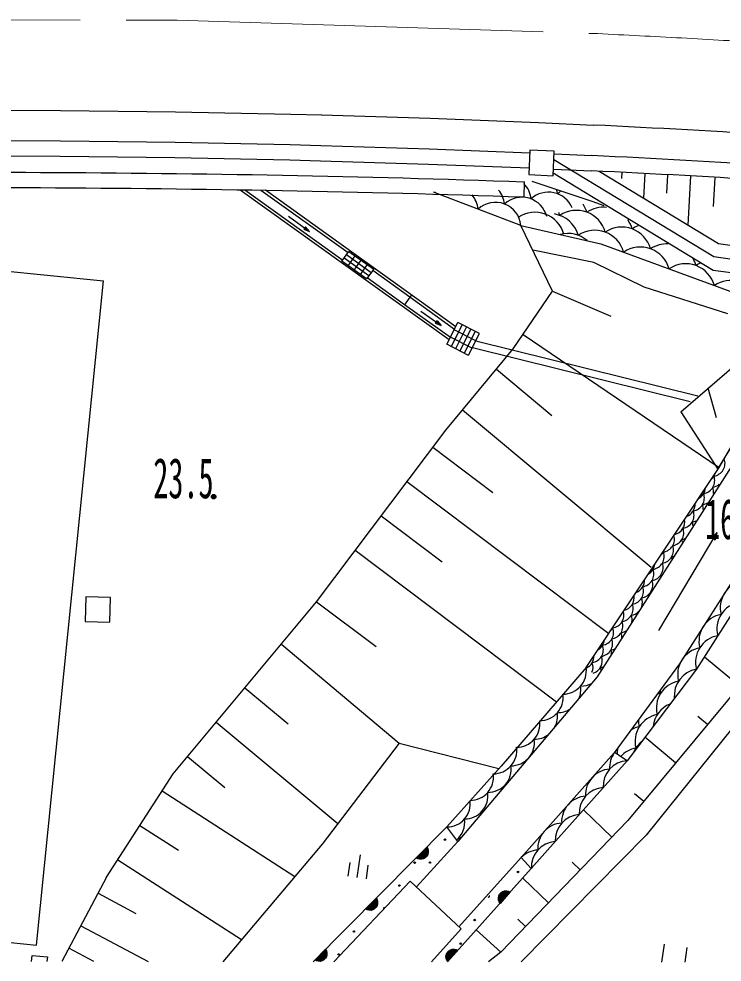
# Model space of a CAD drawing. Units: millimetres, scale not verified. Extents: x 39750 to 680000, y 20000 to 380250.
# Drawn here: x 186568 to 209624, y 253544 to 284464 of the extents above; entities that cross this region are included whole.
import ezdxf
from ezdxf.enums import TextEntityAlignment as Align

# ---------------------------------------------------------------- set-up
doc = ezdxf.new("R2010")
doc.units = ezdxf.units.MM
doc.header["$LTSCALE"] = 1000
doc.linetypes.add('CHAIN', pattern=[18.5, 12, -1.5, 3.5, -1.5])
doc.layers.add('M-BGD', color=7, linetype='Continuous', lineweight=25)
doc.layers.add('M-BMK', color=2, linetype='CHAIN', lineweight=13)
doc.styles.add('ＭＳ ゴシック', font='')
doc.styles.get('ＭＳ ゴシック').set_extended_font_data('MS Gothic')

msp = doc.modelspace()

# ---------------------------------------------------------------- linework, layer by layer
at = {"layer": 'M-BGD'}
for p, q in [((184165, 281485), (187937, 281465)), ((187937, 281465), (191708, 281418)), ((191708, 281418), (195481, 281340)), ((195481, 281340), (196504, 281314)), ((196488, 281314), (200051, 281204)), ((200051, 281204), (203604, 281065)), ((203604, 281065), (205405, 280982)), ((184163, 280485), (187928, 280465)), ((187928, 280465), (191691, 280418)), ((191691, 280418), (195458, 280341)), ((195458, 280341), (196467, 280315)), ((196467, 280315), (200016, 280205)), ((200016, 280205), (203315, 280075)), ((203319, 280160), (203283, 279361)), ((204118, 280123), (203319, 280160)), ((184162, 279985), (187923, 279965)), ((187923, 279965), (191683, 279918)), ((191683, 279918), (195446, 279841)), ((195446, 279841), (196453, 279815)), ((204082, 279324), (204118, 280123)), ((204106, 279859), (209352, 276672)), ((204115, 280040), (205359, 279983)), ((196453, 279815), (199999, 279705)), ((199999, 279705), (203293, 279576)), ((204092, 279541), (205336, 279484)), ((186287, 279435), (186783, 279434)), ((186783, 279434), (187279, 279432)), ((187279, 279432), (187774, 279429)), ((187774, 279429), (188270, 279426)), ((188270, 279426), (188766, 279423)), ((188766, 279423), (189261, 279419)), ((189261, 279419), (189757, 279415)), ((189757, 279415), (190253, 279410)), ((190253, 279410), (190748, 279405)), ((190748, 279405), (191244, 279400)), ((191244, 279400), (191739, 279394)), ((191739, 279394), (192235, 279387)), ((192235, 279387), (192730, 279380)), ((192730, 279380), (193225, 279373)), ((193225, 279373), (193721, 279365)), ((193721, 279365), (194216, 279357)), ((194216, 279357), (194711, 279348)), ((194711, 279348), (195206, 279339)), ((195206, 279339), (195701, 279330)), ((195701, 279330), (196197, 279319)), ((196197, 279319), (196692, 279309)), ((196692, 279309), (197187, 279298)), ((197187, 279298), (197682, 279286)), ((197682, 279286), (198177, 279274)), ((198177, 279274), (198672, 279262)), ((198672, 279262), (199164, 279249)), ((199164, 279249), (199659, 279235)), ((199659, 279235), (200153, 279221)), ((200153, 279221), (200648, 279207)), ((203283, 279361), (204082, 279324)), ((204086, 279417), (209332, 276230)), ((205588, 279472), (209499, 277096)), ((206337, 279434), (206327, 279232)), ((207086, 279396), (207044, 278587)), ((207835, 279356), (207802, 278752)), ((208584, 279314), (208494, 277706)), ((209388, 279268), (209332, 278316)), ((186286, 278935), (186781, 278934)), ((186781, 278934), (187277, 278932)), ((187277, 278932), (187772, 278929)), ((187772, 278929), (188267, 278926)), ((188267, 278926), (188762, 278923)), ((188762, 278923), (189258, 278919)), ((189258, 278919), (189753, 278915)), ((189753, 278915), (190248, 278910)), ((190248, 278910), (190743, 278905)), ((190743, 278905), (191238, 278900)), ((191238, 278900), (191733, 278894)), ((200648, 279207), (201143, 279192)), ((201143, 279192), (201637, 279176)), ((201637, 279176), (202132, 279160)), ((202132, 279160), (202627, 279144)), ((202627, 279144), (203121, 279127)), ((203121, 279127), (203149, 279126)), ((203131, 278626), (203149, 279126)), ((203386, 279141), (205350, 278485)), ((191733, 278894), (192228, 278887)), ((192228, 278887), (192723, 278880)), ((192723, 278880), (193218, 278873)), ((193218, 278873), (193713, 278865)), ((193713, 278865), (194208, 278857)), ((193827, 278864), (200676, 273950)), ((193976, 278861), (197185, 276559)), ((194208, 278857), (194702, 278848)), ((194503, 278852), (197358, 276802)), ((200892, 274374), (194653, 278849)), ((194702, 278848), (195197, 278839)), ((195197, 278839), (195692, 278830)), ((195692, 278830), (196186, 278820)), ((196186, 278820), (196681, 278809)), ((196681, 278809), (197175, 278798)), ((197175, 278798), (197670, 278786)), ((197670, 278786), (198164, 278774)), ((198164, 278774), (198659, 278762)), ((198659, 278762), (199151, 278749)), ((199151, 278749), (199645, 278735)), ((199645, 278735), (200139, 278721)), ((200139, 278721), (200633, 278707)), ((203028, 277694), (200161, 278783)), ((200633, 278707), (201127, 278692)), ((201127, 278692), (201621, 278676)), ((201621, 278676), (202116, 278660)), ((202116, 278660), (202610, 278644)), ((202610, 278644), (203103, 278627)), ((203103, 278627), (203131, 278626)), ((205350, 278485), (205742, 278342)), ((195409, 277994), (196098, 277491)), ((204061, 275536), (203028, 277694)), ((203029, 277693), (205651, 277095)), ((195966, 277649), (195907, 277568)), ((195907, 277568), (196098, 277491)), ((195916, 277572), (195966, 277640)), ((196082, 277503), (195916, 277572)), ((195926, 277573), (195967, 277630)), ((196065, 277515), (195926, 277573)), ((195937, 277575), (195969, 277619)), ((196049, 277527), (195937, 277575)), ((195947, 277576), (195971, 277609)), ((196032, 277539), (195947, 277576)), ((195958, 277578), (195972, 277598)), ((196016, 277551), (195958, 277578)), ((196098, 277491), (195966, 277649)), ((195966, 277640), (196081, 277503)), ((195967, 277630), (196065, 277515)), ((196000, 277563), (195968, 277580)), ((195969, 277619), (196049, 277527)), ((195971, 277609), (196032, 277539)), ((195971, 277584), (196000, 277563)), ((195972, 277598), (196016, 277551)), ((195974, 277588), (196000, 277563)), ((205651, 277095), (210118, 275449)), ((209499, 277096), (213555, 276537)), ((180198, 276797), (189342, 275875)), ((197155, 276519), (197387, 276843)), ((197310, 276735), (198120, 276155)), ((197387, 276843), (198200, 276262)), ((205414, 276482), (203416, 276883)), ((197959, 275943), (197155, 276519)), ((197232, 276626), (198039, 276049)), ((197358, 276372), (197591, 276698)), ((197561, 276227), (197794, 276552)), ((207066, 275668), (205414, 276482)), ((209352, 276672), (212245, 276273)), ((197764, 276082), (197997, 276407)), ((198200, 276262), (197959, 275943)), ((198170, 276222), (199390, 275347)), ((209332, 276230), (212003, 275862)), ((187144, 254101), (189342, 275875)), ((197989, 275983), (199215, 275103)), ((202778, 273643), (204061, 275536)), ((204061, 275536), (205978, 274720)), ((209805, 274799), (207066, 275668)), ((199440, 275416), (199199, 275080)), ((199390, 275347), (200853, 274297)), ((199215, 275103), (200715, 274027)), ((199744, 274884), (200414, 274415)), ((200279, 274571), (200222, 274489)), ((200414, 274415), (200279, 274571)), ((200222, 274489), (200414, 274415)), ((200230, 274492), (200279, 274562)), ((200398, 274427), (200230, 274492)), ((200241, 274494), (200281, 274552)), ((200381, 274439), (200241, 274494)), ((200251, 274496), (200283, 274541)), ((200365, 274450), (200251, 274496)), ((200262, 274498), (200285, 274531)), ((200348, 274462), (200262, 274498)), ((200272, 274500), (200286, 274520)), ((200331, 274474), (200272, 274500)), ((200279, 274562), (200397, 274427)), ((200281, 274552), (200381, 274439)), ((200283, 274541), (200365, 274450)), ((200283, 274502), (200288, 274510)), ((200315, 274485), (200283, 274502)), ((200285, 274531), (200348, 274462)), ((200285, 274506), (200315, 274485)), ((200286, 274520), (200331, 274474)), ((200288, 274510), (200315, 274485)), ((200598, 273797), (200961, 274510)), ((201104, 274437), (200740, 273724)), ((201553, 273909), (200840, 274272)), ((201246, 274364), (200883, 273651)), ((201674, 274146), (200961, 274510)), ((201389, 274291), (201025, 273579)), ((201431, 273671), (200719, 274034)), ((201531, 274219), (201168, 273506)), ((201311, 273435), (201674, 274146)), ((203098, 274116), (209523, 269761)), ((200561, 270985), (202778, 273643)), ((201310, 273433), (200598, 273797)), ((208577, 271906), (201435, 273678)), ((208830, 272094), (201549, 273901)), ((208275, 271587), (210363, 273395)), ((202223, 272979), (204045, 271459)), ((209438, 271383), (209165, 272358)), ((201115, 271650), (207302, 266489)), ((208275, 271587), (209487, 269706)), ((196323, 265359), (200561, 270985)), ((200137, 270423), (202102, 268943)), ((209487, 269706), (209873, 270351)), ((209523, 269761), (209956, 270490)), ((205166, 263200), (209523, 269761)), ((210015, 269929), (205531, 262897)), ((199289, 269298), (205906, 264314)), ((211690, 268758), (208227, 263327)), ((198442, 268172), (200444, 266664)), ((211889, 268027), (208779, 263149)), ((207546, 264413), (209465, 267629)), ((209465, 267629), (209283, 267447)), ((209295, 267447), (209452, 267607)), ((209307, 267451), (209439, 267585)), ((209320, 267454), (209426, 267564)), ((209333, 267457), (209413, 267542)), ((209346, 267460), (209400, 267520)), ((209373, 267444), (209346, 267460)), ((209359, 267464), (209387, 267498)), ((209370, 267457), (209359, 267464)), ((209364, 267460), (209387, 267498)), ((209387, 267498), (209370, 267457)), ((209400, 267520), (209373, 267444)), ((209413, 267542), (209376, 267431)), ((209426, 267564), (209379, 267419)), ((209439, 267585), (209383, 267406)), ((209452, 267607), (209386, 267393)), ((209391, 267383), (209465, 267629)), ((209283, 267447), (209391, 267383)), ((209386, 267393), (209295, 267447)), ((209383, 267406), (209307, 267451)), ((209379, 267419), (209320, 267454)), ((209376, 267431), (209333, 267457)), ((197594, 267047), (204188, 262081)), ((188767, 265514), (188745, 264714)), ((189567, 265492), (188767, 265523)), ((189545, 264702), (189567, 265492)), ((191631, 259720), (196323, 265359)), ((196323, 265359), (198276, 263888)), ((188745, 264714), (189545, 264692)), ((211760, 264482), (206529, 258184)), ((212242, 264069), (207134, 257710)), ((195193, 263951), (199030, 260720)), ((210191, 262593), (209049, 263541)), ((205166, 263200), (202376, 259968)), ((208227, 263327), (206084, 260407)), ((208779, 263149), (206509, 260148)), ((205531, 262897), (200959, 257500)), ((193977, 262540), (195395, 261360)), ((209145, 261333), (208824, 261599)), ((193038, 261412), (197029, 258092)), ((199030, 260720), (196507, 257406)), ((199030, 260720), (202303, 259887)), ((208099, 260073), (207088, 260913)), ((206084, 260407), (203039, 256979)), ((206509, 260148), (206091, 260414)), ((192100, 260284), (193316, 259272)), ((206509, 260148), (203368, 256613)), ((202376, 259968), (200600, 257976)), ((189446, 256333), (191631, 259720)), ((191267, 259156), (195616, 256351)), ((207053, 258814), (206754, 259061)), ((206009, 257644), (205081, 258540)), ((206529, 258184), (202363, 253870)), ((190538, 258027), (191799, 257213)), ((196214, 253555), (200600, 257976)), ((200959, 257500), (200600, 257976)), ((207134, 257710), (203040, 253549)), ((196507, 257406), (193257, 253558)), ((199593, 256961), (199945, 257316)), ((200959, 257500), (199601, 256008)), ((199958, 257285), (199624, 256948)), ((199945, 257316), (199972, 257261)), ((199972, 257261), (199986, 257206)), ((197756, 257059), (197652, 256317)), ((199647, 256934), (199593, 256961)), ((199655, 256935), (199972, 257254)), ((199981, 257219), (199691, 256927)), ((199729, 256921), (199985, 257179)), ((199987, 257136), (199773, 256921)), ((199891, 256963), (199836, 256934)), ((199837, 256941), (199968, 257073)), ((199945, 257018), (199891, 256963)), ((199974, 257073), (199945, 257018)), ((199991, 257133), (199974, 257073)), ((199986, 257206), (199991, 257133)), ((203039, 256979), (200994, 254703)), ((203039, 256979), (203368, 256613)), ((189810, 256898), (193867, 254281)), ((197418, 256806), (197355, 256360)), ((198012, 256722), (197949, 256277)), ((199703, 256921), (199647, 256934)), ((199776, 256916), (199703, 256921)), ((199836, 256934), (199776, 256916)), ((204967, 256566), (204702, 256822)), ((189446, 256333), (187973, 253562)), ((203368, 256613), (200616, 253551)), ((203368, 256613), (200617, 253551)), ((199399, 256197), (196889, 253554)), ((199399, 256197), (201066, 254635)), ((203926, 255488), (203086, 256299)), ((189163, 255801), (190403, 255142)), ((202287, 255651), (202302, 255712)), ((202292, 255649), (202494, 255874)), ((202538, 255876), (202295, 255606)), ((202301, 255566), (202576, 255872)), ((202302, 255712), (202327, 255769)), ((202431, 255851), (202307, 255713)), ((202613, 255866), (202312, 255532)), ((202327, 255501), (202644, 255855)), ((202327, 255769), (202379, 255826)), ((202676, 255843), (202342, 255471)), ((202379, 255826), (202432, 255857)), ((202432, 255857), (202491, 255878)), ((202491, 255878), (202564, 255878)), ((202564, 255878), (202621, 255868)), ((202621, 255868), (202676, 255843)), ((197932, 255286), (198284, 255641)), ((198297, 255610), (197963, 255273)), ((197994, 255260), (198310, 255579)), ((198320, 255544), (198030, 255252)), ((198068, 255246), (198324, 255504)), ((198325, 255461), (198112, 255246)), ((198284, 255641), (198310, 255586)), ((198310, 255586), (198325, 255532)), ((198330, 255458), (198312, 255398)), ((198325, 255532), (198330, 255458)), ((202295, 255578), (202287, 255651)), ((202312, 255524), (202295, 255578)), ((202342, 255471), (202312, 255524)), ((197986, 255259), (197932, 255286)), ((198041, 255246), (197986, 255259)), ((198115, 255242), (198041, 255246)), ((198175, 255260), (198115, 255242)), ((198229, 255288), (198175, 255260)), ((198176, 255266), (198307, 255398)), ((198284, 255343), (198229, 255288)), ((198312, 255398), (198284, 255343)), ((178007, 255039), (187144, 254101)), ((203165, 254720), (202924, 254952)), ((188598, 254738), (190812, 253560)), ((201066, 254635), (200097, 253551)), ((202363, 253870), (201563, 254603)), ((189024, 253562), (188204, 253998)), ((196270, 253611), (196622, 253966)), ((196636, 253936), (196301, 253598)), ((196332, 253585), (196649, 253905)), ((196658, 253869), (196368, 253577)), ((196622, 253966), (196649, 253912)), ((196649, 253912), (196663, 253857)), ((196663, 253857), (196668, 253784)), ((200573, 253737), (200776, 253962)), ((200820, 253965), (200577, 253694)), ((200583, 253655), (200858, 253961)), ((200583, 253801), (200609, 253857)), ((200713, 253940), (200589, 253801)), ((200895, 253955), (200594, 253620)), ((200609, 253590), (200926, 253943)), ((200609, 253857), (200660, 253915)), ((200958, 253931), (200624, 253560)), ((200660, 253915), (200714, 253946)), ((200714, 253946), (200773, 253967)), ((200773, 253967), (200846, 253966)), ((200846, 253966), (200902, 253956)), ((200902, 253956), (200958, 253931)), ((202363, 253870), (201964, 253550)), ((207719, 254135), (207636, 253545)), ((208411, 253544), (208479, 254028)), ((186987, 253563), (187004, 253763)), ((187004, 253763), (187502, 253721)), ((187502, 253721), (187489, 253563)), ((196324, 253584), (196270, 253611)), ((196380, 253571), (196324, 253584)), ((196453, 253567), (196380, 253571)), ((196407, 253571), (196663, 253830)), ((196664, 253786), (196451, 253572)), ((196513, 253585), (196453, 253567)), ((196568, 253614), (196513, 253585)), ((196514, 253591), (196645, 253723)), ((196623, 253669), (196568, 253614)), ((196651, 253723), (196623, 253669)), ((196668, 253784), (196651, 253723)), ((200569, 253740), (200583, 253801)), ((200577, 253667), (200569, 253740)), ((200594, 253613), (200577, 253667)), ((200624, 253560), (200594, 253613))]:
    msp.add_line(p, q, dxfattribs=at)
for centre, radius in [((192955, 268803), 75), ((192955, 268803), 65.6), ((192955, 268803), 56.3), ((192955, 268803), 46.9), ((192955, 268803), 37.5), ((192955, 268803), 28.2), ((192955, 268802), 18.8), ((192955, 268803), 9.4), ((200539, 257559), 24.9), ((199542, 256806), 24.9), ((200042, 256808), 24.9), ((202932, 256501), 24.9), ((199045, 256054), 24.9), ((202472, 255726), 24.9), ((198048, 255300), 24.9), ((201513, 254923), 24.9), ((197551, 254548), 24.9), ((201054, 254148), 24.9), ((196554, 253794), 24.9), ((197054, 253796), 24.9)]:
    msp.add_circle(centre, radius, dxfattribs=at)
for centre, radius, start, end in [((186335, -115559), 407500, 78.82825, 87.24893), ((186335, -115559), 403000, 78.83185, 87.24823), ((186335, -115559), 397000, 86.35513, 87.24774), ((186335, -115559), 396000, 86.35513, 87.24774), ((186335, -115559), 395500, 86.35513, 87.24774), ((202522, 278478), 840, 5.7582, 44.8091), ((199381, 278677), 840, 5.7582, 6.959), ((200787, 278143), 840, 131.0203, 132.6555), ((200787, 278143), 840, 5.7582, 40.6775), ((201654, 278310), 840, 5.7582, 40.2867), ((203060, 277777), 840, 14.1548, 132.6555), ((203928, 277944), 840, 22.4509, 132.6555), ((203390, 278646), 840, 5.7582, 15.4009), ((204796, 278112), 840, 122.4894, 132.6555), ((202192, 277609), 840, 5.7582, 132.6555), ((204241, 277859), 981, 15.8396, 32.7089), ((205730, 277310), 981, 83.7083, 123.7194), ((203487, 277144), 981, 15.8396, 123.7194), ((203962, 277101), 981, 15.8396, 80.3117), ((203357, 277754), 981, 15.8396, 21.6917), ((204846, 277206), 981, 15.8396, 123.7194), ((205730, 277310), 981, 15.8396, 34.9904), ((207219, 276762), 981, 111.1675, 123.7194), ((204567, 276448), 981, 49.7942, 104.4722), ((205451, 276552), 981, 15.8396, 123.7194), ((206335, 276657), 981, 15.8396, 123.7194), ((207824, 276109), 981, 88.1409, 123.7194), ((206940, 276004), 981, 15.8396, 123.7194), ((208429, 275455), 981, 15.8396, 123.7194), ((207824, 276109), 981, 15.8396, 30.5578), ((209313, 275560), 981, 113.637, 123.7194), ((209918, 274907), 981, 27.0144, 123.7194), ((209288, 269901), 430, 278.8798, 19.7818), ((208950, 269331), 430, 278.8798, 19.7818), ((208984, 269695), 430, 310.031, 342.7897), ((208646, 269125), 430, 298.1547, 354.666), ((209253, 269536), 430, 278.8798, 310.2362), ((208915, 268966), 430, 352.3209, 19.7818), ((208611, 268760), 430, 278.8798, 19.7818), ((208308, 268555), 430, 289.758, 3.0627), ((208915, 268966), 430, 278.8798, 302.9493), ((208577, 268395), 430, 357.9825, 19.7818), ((208273, 268190), 430, 278.8798, 19.7818), ((207970, 267984), 430, 282.7712, 10.0494), ((208577, 268395), 430, 278.8798, 297.2877), ((208239, 267825), 430, 2.8153, 19.7818), ((207632, 267414), 430, 278.8798, 16.235), ((207935, 267620), 430, 278.8798, 19.7818), ((207597, 267049), 430, 278.8798, 19.7818), ((208239, 267825), 430, 278.8798, 292.4548), ((207900, 267255), 430, 7.1274, 19.7818), ((207294, 266844), 430, 278.8798, 19.7818), ((207328, 267209), 430, 312.0222, 340.7985), ((207900, 267255), 430, 278.8798, 288.1427), ((206990, 266638), 430, 299.2915, 353.5292), ((207259, 266479), 430, 278.8798, 19.7818), ((207562, 266685), 430, 11.0767, 19.7818), ((206955, 266274), 430, 278.8798, 19.7818), ((206652, 266068), 430, 290.6523, 2.1684), ((206921, 265909), 430, 278.8798, 19.7818), ((210455, 265161), 893, 100.7847, 194.1698), ((206617, 265703), 430, 278.8798, 19.7818), ((206314, 265498), 430, 283.5421, 9.2786), ((206582, 265339), 430, 340.4495, 19.7818), ((210343, 264463), 893, 100.7847, 194.1698), ((205976, 264928), 430, 278.8798, 15.5401), ((206279, 265133), 430, 278.8798, 19.7818), ((206582, 265339), 430, 278.8798, 314.8206), ((205941, 264563), 430, 278.8798, 19.7818), ((206244, 264768), 430, 349.2844, 19.7818), ((209757, 264066), 893, 100.7847, 194.1698), ((205637, 264358), 430, 278.8798, 19.7818), ((205672, 264722), 430, 314.3296, 338.4911), ((206244, 264768), 430, 278.8798, 305.9857), ((205334, 264152), 430, 300.4742, 352.3465), ((205603, 263993), 430, 278.8798, 19.7818), ((205906, 264198), 430, 355.5278, 19.7818), ((209644, 263367), 893, 100.7847, 194.1698), ((205299, 263787), 430, 278.8798, 19.7818), ((205906, 264198), 430, 278.8798, 299.7423), ((205568, 263628), 430, 0.6855, 19.7818), ((209058, 262970), 893, 100.7847, 194.1698), ((204996, 263582), 430, 294.7817, 1.2543), ((205264, 263422), 430, 287.3337, 19.7818), ((204408, 263094), 765, 269.7523, 7.9426), ((204961, 263217), 430, 336.2188, 19.7818), ((205568, 263628), 430, 278.8798, 294.5847), ((205230, 263058), 430, 5.21, 19.7818), ((208946, 262272), 893, 100.7847, 185.0325), ((204227, 262485), 765, 337.3022, 7.9426), ((204987, 263356), 765, 269.7523, 298.1709), ((208360, 261875), 893, 100.7847, 194.1698), ((203647, 262223), 765, 269.7523, 7.9426), ((207774, 261478), 893, 100.7846, 108.4497), ((208473, 262573), 893, 187.5735, 194.1698), ((208247, 261177), 893, 111.959, 173.8581), ((203465, 261614), 765, 332.1362, 7.9426), ((204227, 262485), 765, 269.7523, 302.1599), ((207661, 260780), 893, 100.7847, 194.1698), ((202886, 261353), 765, 269.7523, 7.9426), ((207774, 261478), 893, 179.019, 194.1698), ((203465, 261614), 765, 269.7523, 307.3259), ((207076, 260383), 893, 100.7846, 119.4197), ((202704, 260744), 765, 320.2227, 7.9426), ((207549, 260081), 893, 129.7001, 156.1171), ((202125, 260482), 765, 269.7523, 7.9426), ((206768, 259917), 836, 144.3982, 183.3719), ((207076, 260383), 893, 168.0489, 182.3729), ((206963, 259684), 893, 100.7847, 138.3545), ((202704, 260744), 765, 269.7523, 319.2394), ((206558, 259313), 836, 93.3746, 183.3719), ((201944, 259873), 765, 269.7523, 7.9426), ((205983, 259034), 836, 93.3746, 138.3732), ((201364, 259611), 765, 269.7523, 7.9426), ((205983, 259034), 836, 138.3732, 183.3719), ((205773, 258429), 836, 93.3746, 183.3719), ((200603, 258741), 765, 269.7523, 7.9426), ((201183, 259002), 765, 269.7523, 7.9426), ((205198, 258150), 836, 93.3746, 138.3732), ((205198, 258150), 836, 138.3732, 183.3719), ((200422, 258131), 765, 310.7174, 7.9426), ((204988, 257546), 836, 93.3746, 183.3719), ((204412, 257267), 836, 93.3746, 138.3732), ((201001, 258393), 765, 269.7523, 275.2175), ((200240, 257522), 765, 2.3058, 7.9426), ((204412, 257267), 836, 138.3732, 183.3719), ((204203, 256662), 836, 93.3746, 183.3719), ((203627, 256383), 836, 93.3746, 134.6271), ((201973, 255699), 24.9, 208.7231, 71.1002), ((198548, 255302), 24.9, 46.0776, 226.8635)]:
    msp.add_arc(centre, radius, start, end, dxfattribs=at)
at = {"layer": 'M-BMK'}
for p, q in [((176582, 284447), (191757, 284417)), ((191757, 284417), (205542, 283979))]:
    msp.add_line(p, q, dxfattribs=at)
msp.add_arc((186335, -115559), 400000, 85.66751, 87.24774, dxfattribs=at)

# ---------------------------------------------------------------- texts
at = {"layer": 'M-BGD', "style": 'ＭＳ ゴシック', "width": 0.55}
for s, p in [('23.5', (190974, 268354)), ('16.4', (209063, 267014))]:
    msp.add_text(s, height=1320, dxfattribs=at).set_placement(p, align=Align.BOTTOM_LEFT)

doc.saveas('drawing.dxf')
